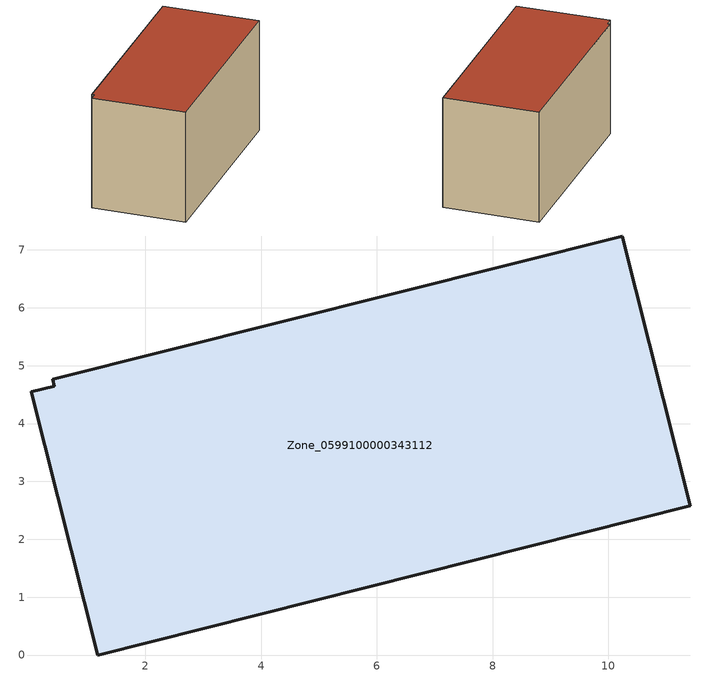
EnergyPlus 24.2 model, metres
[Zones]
Zone_0599100000343112
 floor ground (C_G): 0.03,4.54 0.42,4.64 0.4,4.77 10.24,7.24 11.41,2.58 1.17,0 z0
 wall outside (C_F): 11.41,2.58 10.24,7.24 0.4,4.77 0.42,4.64 0.03,4.54 1.17,0 11.41,2.58 z0:5.72
 roof outside (C_R): 0.42,4.64 0.03,4.54 1.17,0 11.41,2.58 10.24,7.24 0.4,4.77 z5.72
[BUILDING]
Pand.0599100000343112: North Axis=0; Terrain=City; Loads Convergence Tolerance Value=0.04; Temperature Convergence Tolerance Value=0.4; Solar Distribution=FullExterior; Maximum Number of Warmup Days=25; Minimum Number of Warmup Days=1
[Site:Location]
Rotterdam.The.Hague.AP_ZH_NLD Design_Conditions: Latitude=51.96; Longitude=4.45; Time Zone=1; Elevation=-4.5
[SITE:GROUNDTEMPERATURE:BUILDINGSURFACE]
18, 18, 18, 18, 18, 18, 18, 18, 18, 18, 18, 18
[MATERIAL] Thermal Absorptance=0.9; Solar Absorptance=0.7; Visible Absorptance=0.7
Name | Roughness | Thickness | Conductivity | Density | Specific Heat
G.TI.1992-2005 | MediumSmooth | 0.15 | 0.06 | 540 | 1210
F.TI.1992-2005 | Rough | 0.3 | 0.12 | 1920 | 840
R.TI.1992-2005 | MediumRough | 0.2 | 0.08 | 1500 | 1000
[CONSTRUCTION]
C_G: G.TI.1992-2005
C_F: F.TI.1992-2005
C_R: R.TI.1992-2005
[ZONE]
Zone_0599100000343112: Type=1; Multiplier=1; Ceiling Height=Autocalculate; Volume=Autocalculate; Floor Area=autocalculate; Part of Total Floor Area=Yes
[ZONEINFILTRATION:DESIGNFLOWRATE]
Infil_Zone_0599100000343112: Zone or ZoneList or Space or SpaceList=Zone_0599100000343112; Schedule=AlwaysOn; Design Flow Rate Calculation Method=Flow/Area; Flow Rate per Floor Area=0.0015; Constant Term Coefficient=1; Temperature Term Coefficient=0; Velocity Term Coefficient=0; Velocity Squared Term Coefficient=0
[HVACTEMPLATE:ZONE:IDEALLOADSAIRSYSTEM]
Zone_0599100000343112: Maximum Heating Supply Air Temperature=50; Minimum Cooling Supply Air Temperature=13; Maximum Heating Supply Air Humidity Ratio=0.0156; Minimum Cooling Supply Air Humidity Ratio=0.0077; Heating Limit=NoLimit; Cooling Limit=NoLimit; Dehumidification Control Type=ConstantSensibleHeatRatio; Cooling Sensible Heat Ratio=0.7; Dehumidification Setpoint=60; Humidification Control Type=None; Humidification Setpoint=30; Outdoor Air Method=None; Outdoor Air Flow Rate per Person=0.00944; Outdoor Air Flow Rate per Zone Floor Area=0; Outdoor Air Flow Rate per Zone=0; Demand Controlled Ventilation Type=None; Outdoor Air Economizer Type=NoEconomizer; Heat Recovery Type=None; Sensible Heat Recovery Effectiveness=0.7; Latent Heat Recovery Effectiveness=0.65
[ZONECONTROL:THERMOSTAT]
ThermostatControl_Zone_0599100000343112: Zone or ZoneList=Zone_0599100000343112; Control Type Schedule=DualSetpointControlType; Control 1=Thermostat_Zone_0599100000343112; Temperature Difference Between Cutout And Setpoint=0
[THERMOSTATSETPOINT:DUALSETPOINT]
Thermostat_Zone_0599100000343112: Heating Setpoint Temperature Schedule=HeatingSetpoint_Zone_0599100000343112; Cooling Setpoint Temperature Schedule=CoolingSetpoint_Zone_0599100000343112
[SCHEDULE:COMPACT]
HeatingSetpoint_Zone_0599100000343112: Through: 12/31, For: AllDays, Until: 24:00, 21
CoolingSetpoint_Zone_0599100000343112: Through: 12/31, For: AllDays, Until: 24:00, 24
DualSetpointControlType: Through: 12/31, For: AllDays, Until: 24:00, 4
AlwaysOn: Through: 12/31, For: AllDays, Until: 24:00, 1
